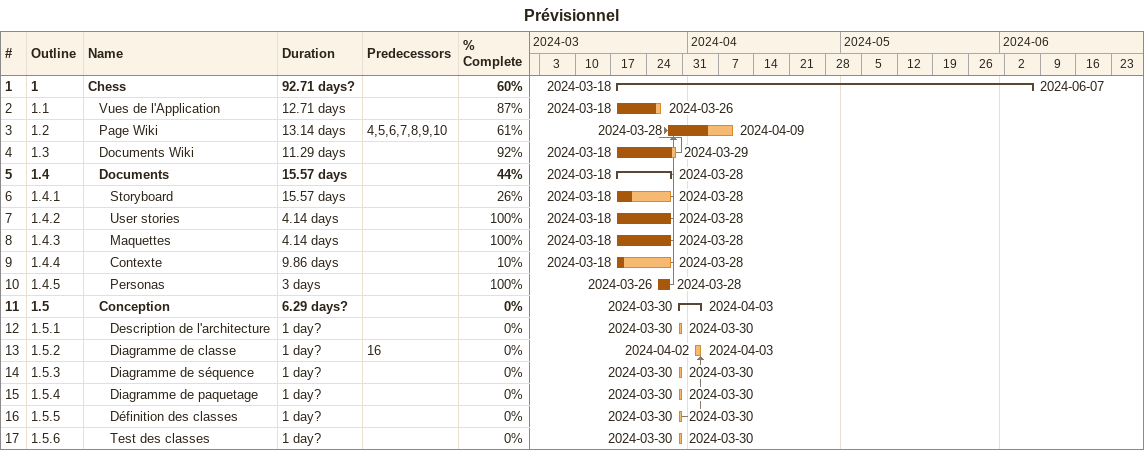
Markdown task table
Prévisionnel

| ID | WBS | Task | Duration | Start | Finish | Predecessors | % complete |
|---|---|---|---|---|---|---|---|
| 1 | 1 | **Chess** | 92.71d? | 2024-03-18 | 2024-06-07 |  | 60 |
| 2 | 1.1 | Vues de l'Application | 12.71d | 2024-03-18 | 2024-03-26 |  | 87 |
| 3 | 1.2 | Page Wiki | 13.14d | 2024-03-28 | 2024-04-09 | 4, 5, 6, 7, 8, 9, 10 | 61 |
| 4 | 1.3 | Documents Wiki | 11.29d | 2024-03-18 | 2024-03-29 |  | 92 |
| 5 | 1.4 | **Documents** | 15.57d | 2024-03-18 | 2024-03-28 |  | 44 |
| 6 | 1.4.1 | Storyboard | 15.57d | 2024-03-18 | 2024-03-28 |  | 26 |
| 7 | 1.4.2 | User stories | 4.14d | 2024-03-18 | 2024-03-28 |  | 100 |
| 8 | 1.4.3 | Maquettes | 4.14d | 2024-03-18 | 2024-03-28 |  | 100 |
| 9 | 1.4.4 | Contexte | 9.86d | 2024-03-18 | 2024-03-28 |  | 10 |
| 10 | 1.4.5 | Personas | 3d | 2024-03-26 | 2024-03-28 |  | 100 |
| 11 | 1.5 | **Conception** | 6.29d? | 2024-03-30 | 2024-04-03 |  | 0 |
| 12 | 1.5.1 | Description de l'architecture | 1d? | 2024-03-30 | 2024-03-30 |  | 0 |
| 13 | 1.5.2 | Diagramme de classe | 1d? | 2024-04-02 | 2024-04-03 | 16 | 0 |
| 14 | 1.5.3 | Diagramme de séquence | 1d? | 2024-03-30 | 2024-03-30 |  | 0 |
| 15 | 1.5.4 | Diagramme de paquetage | 1d? | 2024-03-30 | 2024-03-30 |  | 0 |
| 16 | 1.5.5 | Définition des classes | 1d? | 2024-03-30 | 2024-03-30 |  | 0 |
| 17 | 1.5.6 | Test des classes | 1d? | 2024-03-30 | 2024-03-30 |  | 0 |
